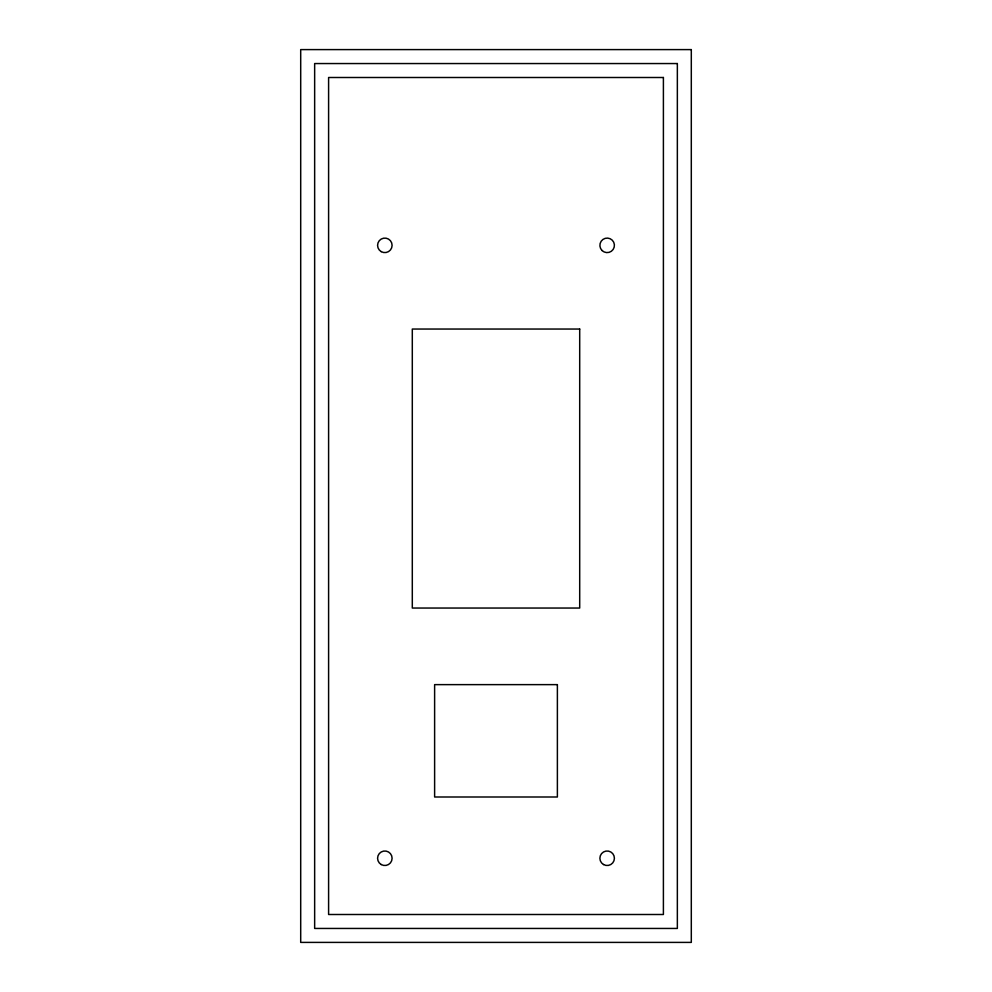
<?xml version="1.0" encoding="UTF-8"?>
<svg xmlns="http://www.w3.org/2000/svg" width="992" height="992" viewBox="0 0 992 992"><rect width="100%" height="100%" fill="white"/><g stroke="black" fill="none" stroke-linecap="round" stroke-linejoin="round"><path stroke-width="1.49" d="M691.3 49.6L300.7 49.6L300.7 942.4L691.3 942.4L691.3 49.6M677.35 63.55L314.65 63.55L314.65 928.45L677.35 928.45L677.35 63.55M663.4 77.5L328.6 77.5L328.6 914.5L663.4 914.5L663.4 77.5M579.7 329.046L412.3 329.046L412.3 608.046L579.7 608.046L579.7 329.046M557.38 684.629L434.62 684.629L434.62 796.998L557.38 796.998L557.38 684.629M603.52 864.54A7.254 7.254 0 0 0 614.408 858.254A7.254 7.254 0 0 0 603.52 851.967A7.254 7.254 0 0 0 603.52 864.54M381.213 864.54A7.254 7.254 0 0 0 392.1 858.254A7.254 7.254 0 0 0 381.213 851.967A7.254 7.254 0 0 0 381.213 864.54M381.213 251.633A7.254 7.254 0 0 0 392.1 245.346A7.254 7.254 0 0 0 381.213 239.06A7.254 7.254 0 0 0 381.213 251.633M602.07 250.53A7.254 7.254 0 0 0 614.184 247.157A7.254 7.254 0 0 0 605.207 238.353A7.254 7.254 0 0 0 602.07 250.53"/></g></svg>
